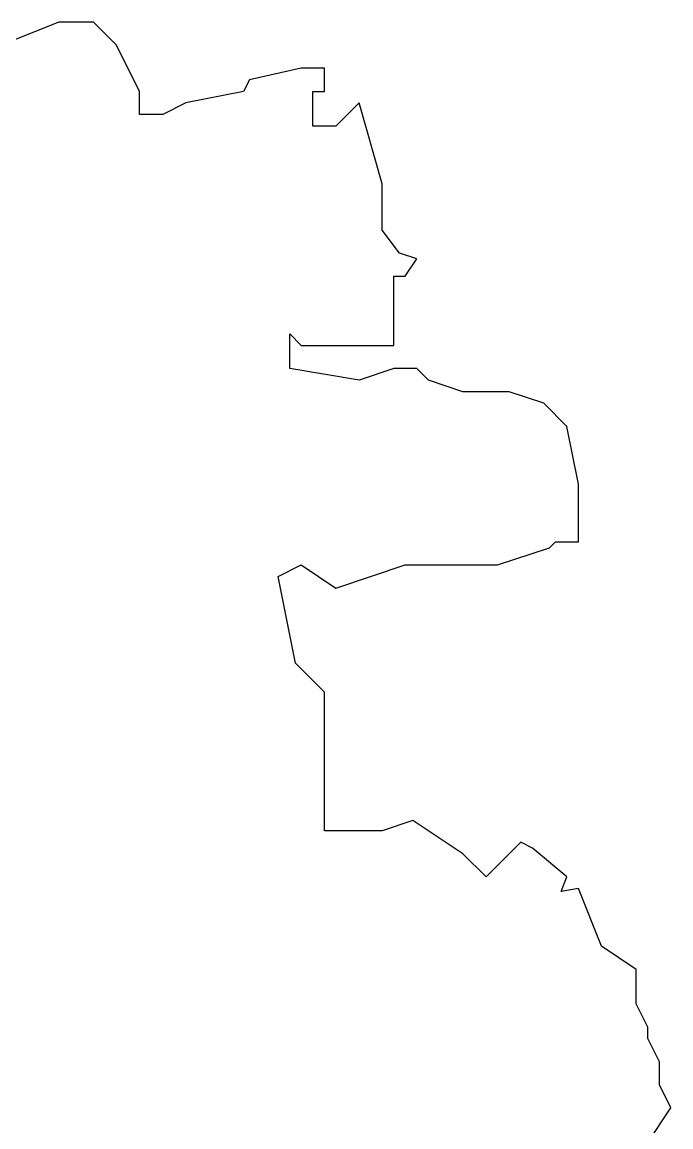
# Model space of a CAD drawing. Header units: metres. Extents: x 265783 to 267484, y 2146823 to 2149464.
# Drawn here: x 266841 to 267462, y 2148407 to 2149464 of the extents above; entities that cross this region are included whole.
import ezdxf

# ---------------------------------------------------------------- set-up
doc = ezdxf.new("R2010")
doc.units = ezdxf.units.M
doc.layers.add('village', color=3, linetype='Continuous')

msp = doc.modelspace()

# ---------------------------------------------------------------- linework, layer by layer
at = {"layer": 'village', "color": 3}
msp.add_lwpolyline([(267439.7, 2148392.4), (267461.8, 2148425.5), (267450.8, 2148447.6), (267450.8, 2148469.7), (267439.7, 2148491.8), (267439.7, 2148502.8), (267428.7, 2148525), (267428.7, 2148558.1), (267395.5, 2148580.2), (267373.4, 2148635.4), (267357, 2148632.4), (267362.4, 2148646.5), (267329.3, 2148674.1), (267318.2, 2148679.6), (267285, 2148646.5), (267262.9, 2148668.6), (267215.1, 2148700.5), (267185.6, 2148690.7), (267130.4, 2148690.7), (267130.4, 2148823.2), (267102.8, 2148850.9), (267086.2, 2148933.7), (267108.3, 2148944.8), (267141.4, 2148922.7), (267207.7, 2148944.8), (267296.1, 2148944.8), (267345.8, 2148961.3), (267351.3, 2148966.9), (267373.4, 2148966.9), (267373.4, 2149022.1), (267362.4, 2149077.3), (267340.3, 2149099.4), (267307.1, 2149110.5), (267262.9, 2149110.5), (267229.8, 2149121.5), (267218.8, 2149132.6), (267196.7, 2149132.6), (267163.5, 2149121.5), (267097.2, 2149132.6), (267097.2, 2149165.7), (267108.3, 2149154.7), (267196.7, 2149154.7), (267196.7, 2149220.9), (267207.7, 2149220.9), (267218.8, 2149237.5), (267202.2, 2149243), (267185.6, 2149265.1), (267185.6, 2149287.2), (267185.6, 2149309.3), (267163.5, 2149386.7), (267141.4, 2149364.6), (267119.3, 2149364.6), (267119.3, 2149397.7), (267130.4, 2149397.7), (267130.4, 2149419.8), (267108.3, 2149419.8), (267058.6, 2149408.8), (267053, 2149397.7), (266997.8, 2149386.7), (266975.7, 2149375.6), (266953.6, 2149375.6), (266953.6, 2149397.7), (266931.5, 2149441.9), (266909.4, 2149464), (266876.3, 2149464), (266821.1, 2149441.9)], dxfattribs=at)

doc.saveas('drawing.dxf')
